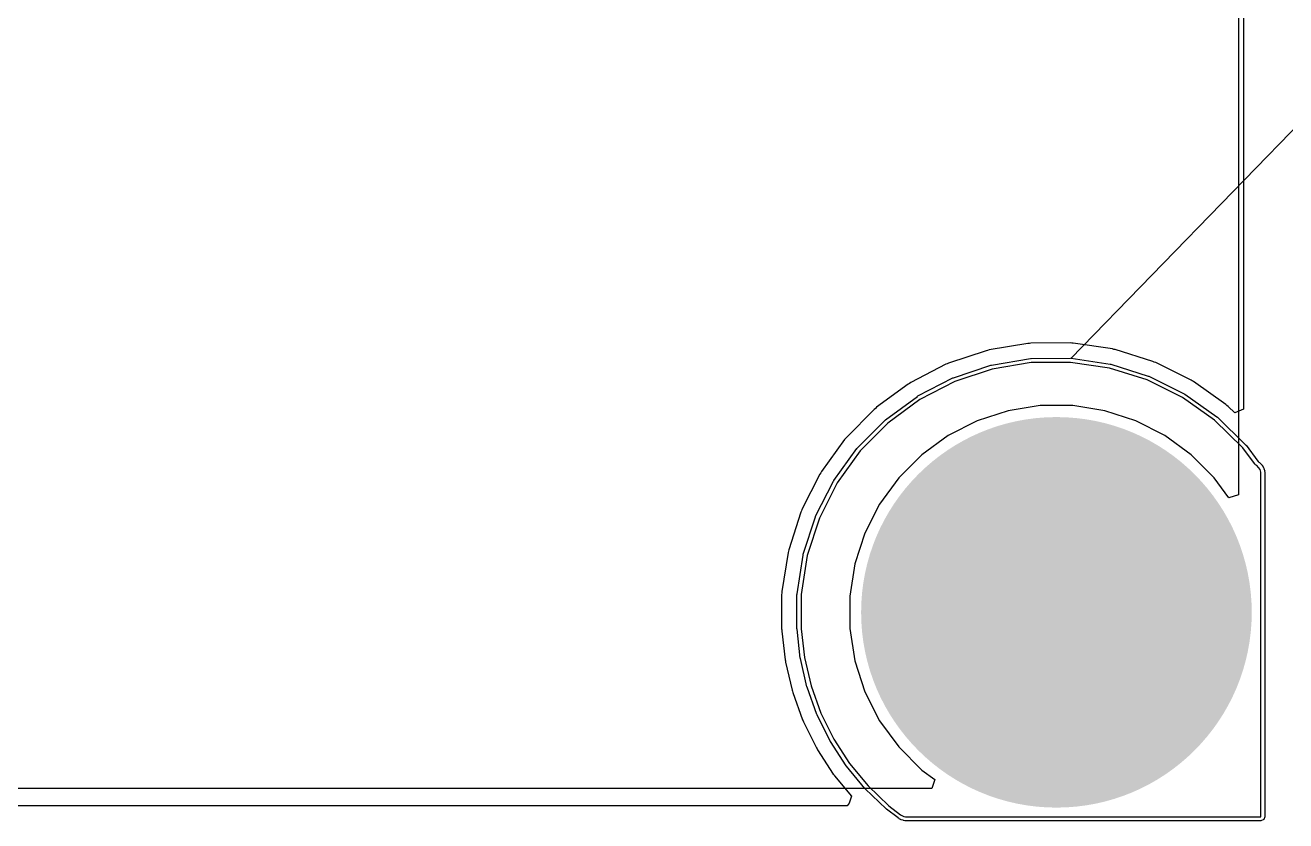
# Model space of a CAD drawing. Header units: millimetres. Extents: x 0 to 5423, y 0 to 5425.
# Drawn here: x 141.61 to 158.4, y 0 to 10.6 of the extents above; entities that cross this region are included whole.
import ezdxf

# ---------------------------------------------------------------- set-up
doc = ezdxf.new("R2010")
doc.units = ezdxf.units.MM
for name, color, linetype in [('BottomLayer', 5, 'Continuous'), ('BottomSolder', 6, 'Continuous'), ('MultiLayer', 9, 'Continuous'), ('PadHoleLayer', 156, 'Continuous'), ('TopLayer', 1, 'Continuous'), ('TopSolder', 216, 'Continuous'), ('ViaHoleLayer', 16, 'Continuous')]:
    doc.layers.add(name, color=color, linetype=linetype)

msp = doc.modelspace()

# ---------------------------------------------------------------- hatches: boundary and pattern name
at = {"layer": 'BottomLayer'}
h = msp.add_hatch(color=5, dxfattribs=at)
edge = h.paths.add_edge_path()
edge.add_arc((155.343, 2.78), 2.5, 0, 360)
h = msp.add_hatch(color=5, dxfattribs=at)
edge = h.paths.add_edge_path()
edge.add_arc((155.47, 4.731), 0.3, 0, 360)
h = msp.add_hatch(color=5, dxfattribs=at)
edge = h.paths.add_edge_path()
edge.add_arc((153.948, 4.324), 0.3, 0, 360)
h = msp.add_hatch(color=5, dxfattribs=at)
edge = h.paths.add_edge_path()
edge.add_arc((156.816, 4.069), 0.3, 0, 360)
h = msp.add_hatch(color=5, dxfattribs=at)
edge = h.paths.add_edge_path()
edge.add_arc((153.388, 3.014), 0.3, 0, 360)
h = msp.add_hatch(color=5, dxfattribs=at)
edge = h.paths.add_edge_path()
edge.add_arc((157.299, 2.648), 0.3, 0, 360)
h = msp.add_hatch(color=5, dxfattribs=at)
edge = h.paths.add_edge_path()
edge.add_arc((153.87, 1.482), 0.3, 0, 360)
h = msp.add_hatch(color=5, dxfattribs=at)
edge = h.paths.add_edge_path()
edge.add_arc((156.636, 1.303), 0.3, 0, 360)
h = msp.add_hatch(color=5, dxfattribs=at)
edge = h.paths.add_edge_path()
edge.add_arc((155.216, 0.82), 0.3, 0, 360)
at = {"layer": 'BottomSolder'}
h = msp.add_hatch(color=6, dxfattribs=at)
edge = h.paths.add_edge_path()
edge.add_arc((155.343, 2.78), 2.602, 0, 360)
h = msp.add_hatch(color=6, dxfattribs=at)
edge = h.paths.add_edge_path()
edge.add_arc((155.47, 4.731), 0.402, 0, 360)
h = msp.add_hatch(color=6, dxfattribs=at)
edge = h.paths.add_edge_path()
edge.add_arc((153.948, 4.324), 0.402, 0, 360)
h = msp.add_hatch(color=6, dxfattribs=at)
edge = h.paths.add_edge_path()
edge.add_arc((156.816, 4.069), 0.402, 0, 360)
h = msp.add_hatch(color=6, dxfattribs=at)
edge = h.paths.add_edge_path()
edge.add_arc((153.388, 3.014), 0.402, 0, 360)
h = msp.add_hatch(color=6, dxfattribs=at)
edge = h.paths.add_edge_path()
edge.add_arc((157.299, 2.648), 0.402, 0, 360)
h = msp.add_hatch(color=6, dxfattribs=at)
edge = h.paths.add_edge_path()
edge.add_arc((153.87, 1.482), 0.402, 0, 360)
h = msp.add_hatch(color=6, dxfattribs=at)
edge = h.paths.add_edge_path()
edge.add_arc((156.636, 1.303), 0.402, 0, 360)
h = msp.add_hatch(color=6, dxfattribs=at)
edge = h.paths.add_edge_path()
edge.add_arc((155.216, 0.82), 0.402, 0, 360)
at = {"layer": 'MultiLayer'}
h = msp.add_hatch(color=9, dxfattribs=at)
edge = h.paths.add_edge_path()
edge.add_arc((155.343, 2.78), 2.5, 0, 360)
at = {"layer": 'PadHoleLayer'}
h = msp.add_hatch(color=156, dxfattribs=at)
edge = h.paths.add_edge_path()
edge.add_arc((155.343, 2.78), 1.55, 0, 360)
at = {"layer": 'TopLayer'}
h = msp.add_hatch(color=1, dxfattribs=at)
edge = h.paths.add_edge_path()
edge.add_arc((155.343, 2.78), 2.5, 0, 360)
h = msp.add_hatch(color=1, dxfattribs=at)
edge = h.paths.add_edge_path()
edge.add_arc((155.47, 4.731), 0.3, 0, 360)
h = msp.add_hatch(color=1, dxfattribs=at)
edge = h.paths.add_edge_path()
edge.add_arc((153.948, 4.324), 0.3, 0, 360)
h = msp.add_hatch(color=1, dxfattribs=at)
edge = h.paths.add_edge_path()
edge.add_arc((156.816, 4.069), 0.3, 0, 360)
h = msp.add_hatch(color=1, dxfattribs=at)
edge = h.paths.add_edge_path()
edge.add_arc((153.388, 3.014), 0.3, 0, 360)
h = msp.add_hatch(color=1, dxfattribs=at)
edge = h.paths.add_edge_path()
edge.add_arc((157.299, 2.648), 0.3, 0, 360)
h = msp.add_hatch(color=1, dxfattribs=at)
edge = h.paths.add_edge_path()
edge.add_arc((153.87, 1.482), 0.3, 0, 360)
h = msp.add_hatch(color=1, dxfattribs=at)
edge = h.paths.add_edge_path()
edge.add_arc((156.636, 1.303), 0.3, 0, 360)
h = msp.add_hatch(color=1, dxfattribs=at)
edge = h.paths.add_edge_path()
edge.add_arc((155.216, 0.82), 0.3, 0, 360)
at = {"layer": 'TopSolder'}
h = msp.add_hatch(color=216, dxfattribs=at)
edge = h.paths.add_edge_path()
edge.add_arc((155.343, 2.78), 2.602, 0, 360)
h = msp.add_hatch(color=216, dxfattribs=at)
edge = h.paths.add_edge_path()
edge.add_arc((155.47, 4.731), 0.402, 0, 360)
h = msp.add_hatch(color=216, dxfattribs=at)
edge = h.paths.add_edge_path()
edge.add_arc((153.948, 4.324), 0.402, 0, 360)
h = msp.add_hatch(color=216, dxfattribs=at)
edge = h.paths.add_edge_path()
edge.add_arc((156.816, 4.069), 0.402, 0, 360)
h = msp.add_hatch(color=216, dxfattribs=at)
edge = h.paths.add_edge_path()
edge.add_arc((153.388, 3.014), 0.402, 0, 360)
h = msp.add_hatch(color=216, dxfattribs=at)
edge = h.paths.add_edge_path()
edge.add_arc((157.299, 2.648), 0.402, 0, 360)
h = msp.add_hatch(color=216, dxfattribs=at)
edge = h.paths.add_edge_path()
edge.add_arc((153.87, 1.482), 0.402, 0, 360)
h = msp.add_hatch(color=216, dxfattribs=at)
edge = h.paths.add_edge_path()
edge.add_arc((156.636, 1.303), 0.402, 0, 360)
h = msp.add_hatch(color=216, dxfattribs=at)
edge = h.paths.add_edge_path()
edge.add_arc((155.216, 0.82), 0.402, 0, 360)
at = {"layer": 'ViaHoleLayer'}
h = msp.add_hatch(color=16, dxfattribs=at)
edge = h.paths.add_edge_path()
edge.add_arc((155.47, 4.731), 0.15, 0, 360)
h = msp.add_hatch(color=16, dxfattribs=at)
edge = h.paths.add_edge_path()
edge.add_arc((153.948, 4.324), 0.15, 0, 360)
h = msp.add_hatch(color=16, dxfattribs=at)
edge = h.paths.add_edge_path()
edge.add_arc((156.816, 4.069), 0.15, 0, 360)
h = msp.add_hatch(color=16, dxfattribs=at)
edge = h.paths.add_edge_path()
edge.add_arc((153.388, 3.014), 0.15, 0, 360)
h = msp.add_hatch(color=16, dxfattribs=at)
edge = h.paths.add_edge_path()
edge.add_arc((157.299, 2.648), 0.15, 0, 360)
h = msp.add_hatch(color=16, dxfattribs=at)
edge = h.paths.add_edge_path()
edge.add_arc((153.87, 1.482), 0.15, 0, 360)
h = msp.add_hatch(color=16, dxfattribs=at)
edge = h.paths.add_edge_path()
edge.add_arc((156.636, 1.303), 0.15, 0, 360)
h = msp.add_hatch(color=16, dxfattribs=at)
edge = h.paths.add_edge_path()
edge.add_arc((155.216, 0.82), 0.15, 0, 360)

# ---------------------------------------------------------------- linework, layer by layer
at = {"layer": 'BottomLayer'}
for p, q in [((157.767, 12.327), (157.767, 4.345)), ((154.698, 5.466), (154.286, 5.332)), ((155.126, 5.534), (154.698, 5.466)), ((155.56, 5.534), (155.126, 5.534)), ((155.988, 5.466), (155.56, 5.534)), ((156.4, 5.332), (155.988, 5.466)), ((154.286, 5.332), (153.899, 5.135)), ((156.786, 5.135), (156.4, 5.332)), ((153.899, 5.135), (153.549, 4.88)), ((157.137, 4.88), (156.786, 5.135)), ((153.549, 4.88), (153.242, 4.574)), ((157.443, 4.574), (157.137, 4.88)), ((153.242, 4.574), (152.987, 4.223)), ((157.64, 4.304), (157.443, 4.574)), ((152.987, 4.223), (152.791, 3.837)), ((157.767, 4.345), (157.64, 4.304)), ((152.791, 3.837), (152.657, 3.425)), ((152.657, 3.425), (152.589, 2.996)), ((152.589, 2.996), (152.589, 2.563)), ((152.589, 2.563), (152.657, 2.135)), ((152.657, 2.135), (152.791, 1.722)), ((152.791, 1.722), (152.987, 1.336)), ((152.987, 1.336), (153.242, 0.986)), ((153.242, 0.986), (153.549, 0.679)), ((153.549, 0.679), (153.723, 0.553)), ((153.723, 0.553), (153.683, 0.432)), ((153.683, 0.432), (33.833, 0.432))]:
    msp.add_line(p, q, dxfattribs=at)
at = {"layer": 'TopLayer'}
for p, q in [((157.836, 155.245), (157.836, 5.489)), ((154.405, 6.266), (153.907, 6.101)), ((154.426, 6.269), (154.405, 6.266)), ((154.445, 6.276), (154.426, 6.269)), ((154.963, 6.362), (154.445, 6.276)), ((154.983, 6.362), (154.963, 6.362)), ((155.003, 6.366), (154.983, 6.362)), ((155.528, 6.37), (155.003, 6.366)), ((155.548, 6.366), (155.528, 6.37)), ((155.568, 6.367), (155.548, 6.366)), ((156.088, 6.29), (155.568, 6.367)), ((156.107, 6.283), (156.088, 6.29)), ((156.127, 6.281), (156.107, 6.283)), ((156.628, 6.124), (156.127, 6.281)), ((153.87, 6.085), (153.403, 5.844)), ((153.889, 6.091), (153.87, 6.085)), ((153.907, 6.101), (153.889, 6.091)), ((155.005, 6.107), (154.487, 6.021)), ((155.53, 6.111), (155.005, 6.107)), ((156.05, 6.034), (155.53, 6.111)), ((156.646, 6.114), (156.628, 6.124)), ((156.666, 6.109), (156.646, 6.114)), ((157.136, 5.875), (156.666, 6.109)), ((154.487, 6.021), (153.989, 5.855)), ((156.551, 5.877), (156.05, 6.034)), ((153.369, 5.822), (152.946, 5.512)), ((153.387, 5.831), (153.369, 5.822)), ((153.403, 5.844), (153.387, 5.831)), ((153.989, 5.855), (153.522, 5.614)), ((157.021, 5.643), (156.551, 5.877)), ((157.153, 5.863), (157.136, 5.875)), ((157.171, 5.855), (157.153, 5.863)), ((157.6, 5.551), (157.171, 5.855)), ((153.522, 5.614), (153.099, 5.303)), ((157.45, 5.34), (157.021, 5.643)), ((157.614, 5.536), (157.6, 5.551)), ((152.915, 5.485), (152.545, 5.112)), ((152.932, 5.497), (152.915, 5.485)), ((152.946, 5.512), (152.932, 5.497)), ((157.631, 5.525), (157.614, 5.536)), ((157.719, 5.44), (157.631, 5.525)), ((157.836, 5.489), (157.719, 5.44)), ((153.099, 5.303), (152.729, 4.93)), ((157.826, 4.973), (157.45, 5.34)), ((152.519, 5.081), (152.212, 4.655)), ((152.534, 5.095), (152.519, 5.081)), ((152.545, 5.112), (152.534, 5.095)), ((152.729, 4.93), (152.422, 4.504)), ((157.983, 4.763), (157.826, 4.973)), ((157.985, 4.761), (157.983, 4.763)), ((157.988, 4.756), (157.985, 4.761)), ((157.991, 4.751), (157.988, 4.756)), ((157.994, 4.746), (157.991, 4.751)), ((157.995, 4.744), (157.994, 4.746)), ((158.011, 4.736), (157.995, 4.744)), ((158.037, 4.712), (158.011, 4.736)), ((158.056, 4.682), (158.037, 4.712)), ((152.191, 4.621), (151.953, 4.152)), ((152.203, 4.637), (152.191, 4.621)), ((152.212, 4.655), (152.203, 4.637)), ((158.065, 4.648), (158.056, 4.682)), ((158.065, 4.63), (158.065, 4.648)), ((158.065, 1.323), (158.065, 4.63)), ((152.422, 4.504), (152.185, 4.035)), ((151.938, 4.115), (151.777, 3.615)), ((151.948, 4.133), (151.938, 4.115)), ((151.953, 4.152), (151.948, 4.133)), ((152.185, 4.035), (152.023, 3.536)), ((151.767, 3.576), (151.686, 3.057)), ((151.774, 3.595), (151.767, 3.576)), ((151.777, 3.615), (151.774, 3.595)), ((152.023, 3.536), (151.941, 3.017)), ((151.686, 3.037), (151.682, 3.017)), ((151.686, 3.057), (151.686, 3.037)), ((151.682, 3.017), (151.682, 2.754)), ((151.941, 3.017), (151.941, 2.754)), ((151.682, 2.754), (151.682, 2.561)), ((151.941, 2.754), (151.941, 2.561)), ((151.682, 2.561), (151.685, 2.546)), ((151.685, 2.546), (151.684, 2.531)), ((151.684, 2.531), (151.729, 2.147)), ((151.941, 2.561), (151.986, 2.177)), ((151.729, 2.147), (151.733, 2.133)), ((151.733, 2.133), (151.734, 2.118)), ((151.734, 2.118), (151.822, 1.741)), ((151.986, 2.177), (152.074, 1.8)), ((151.822, 1.741), (151.828, 1.728)), ((151.828, 1.728), (151.83, 1.713)), ((151.83, 1.713), (151.961, 1.349)), ((152.074, 1.8), (152.205, 1.437)), ((151.961, 1.349), (151.969, 1.336)), ((152.205, 1.437), (152.377, 1.09)), ((151.969, 1.336), (151.973, 1.322)), ((151.973, 1.322), (152.145, 0.975)), ((158.065, 0.057), (158.065, 1.323)), ((152.377, 1.09), (152.587, 0.766)), ((152.145, 0.975), (152.154, 0.963)), ((152.154, 0.963), (152.159, 0.949)), ((152.159, 0.949), (152.37, 0.625)), ((152.587, 0.766), (152.833, 0.468)), ((152.37, 0.625), (152.38, 0.614)), ((152.38, 0.614), (152.388, 0.601)), ((152.388, 0.601), (152.611, 0.33)), ((152.833, 0.468), (153.112, 0.2)), ((152.555, 0.203), (33.553, 0.203)), ((152.582, 0.238), (152.555, 0.203)), ((152.611, 0.33), (152.582, 0.238)), ((153.112, 0.2), (153.266, 0.083)), ((153.266, 0.083), (153.274, 0.077)), ((153.274, 0.077), (153.293, 0.067)), ((153.293, 0.067), (153.312, 0.061)), ((153.312, 0.061), (153.333, 0.057)), ((153.333, 0.057), (153.343, 0.057)), ((153.343, 0.057), (153.343, 0.057)), ((153.343, 0.057), (158.065, 0.057))]:
    msp.add_line(p, q, dxfattribs=at)
at = {"layer": 'TopSolder'}
for p, q in [((155.534, 6.164), (5422.757, 5425.234)), ((153.971, 5.907), (154.47, 6.073)), ((154.47, 6.073), (154.474, 6.072)), ((154.474, 6.072), (154.478, 6.075)), ((154.478, 6.075), (154.996, 6.161)), ((154.996, 6.161), (155.001, 6.16)), ((155.001, 6.16), (155.005, 6.162)), ((155.005, 6.162), (155.53, 6.166)), ((155.53, 6.166), (155.534, 6.164)), ((155.534, 6.164), (155.538, 6.166)), ((155.538, 6.166), (156.058, 6.088)), ((156.058, 6.088), (156.062, 6.086)), ((156.062, 6.086), (156.066, 6.086)), ((156.066, 6.086), (156.567, 5.929)), ((153.497, 5.663), (153.963, 5.904)), ((153.963, 5.904), (153.968, 5.904)), ((153.968, 5.904), (153.971, 5.907)), ((156.567, 5.929), (156.571, 5.926)), ((156.571, 5.926), (156.575, 5.926)), ((156.575, 5.926), (157.046, 5.693)), ((153.066, 5.347), (153.49, 5.658)), ((153.49, 5.658), (153.494, 5.659)), ((153.494, 5.659), (153.497, 5.663)), ((157.046, 5.693), (157.049, 5.689)), ((157.049, 5.689), (157.053, 5.688)), ((157.053, 5.688), (157.482, 5.385)), ((157.482, 5.385), (157.484, 5.381)), ((157.484, 5.381), (157.488, 5.379)), ((157.488, 5.379), (157.864, 5.012)), ((152.69, 4.969), (153.06, 5.342)), ((153.06, 5.342), (153.064, 5.343)), ((153.064, 5.343), (153.066, 5.347)), ((152.377, 4.536), (152.684, 4.962)), ((152.684, 4.962), (152.688, 4.964)), ((152.688, 4.964), (152.69, 4.969)), ((157.864, 5.012), (157.866, 5.008)), ((157.866, 5.008), (157.87, 5.006)), ((157.87, 5.006), (158.027, 4.796)), ((158.027, 4.796), (158.027, 4.796)), ((158.027, 4.796), (158.029, 4.794)), ((158.029, 4.794), (158.029, 4.792)), ((158.029, 4.792), (158.03, 4.792)), ((158.03, 4.792), (158.033, 4.787)), ((158.033, 4.787), (158.034, 4.786)), ((158.034, 4.786), (158.036, 4.785)), ((158.036, 4.785), (158.041, 4.779)), ((158.041, 4.779), (158.048, 4.776)), ((158.048, 4.776), (158.074, 4.752)), ((158.074, 4.752), (158.077, 4.745)), ((158.077, 4.745), (158.084, 4.741)), ((158.084, 4.741), (158.102, 4.711)), ((158.102, 4.711), (158.104, 4.703)), ((158.104, 4.703), (158.108, 4.697)), ((152.376, 4.532), (152.377, 4.536)), ((158.108, 4.697), (158.118, 4.663)), ((158.118, 4.663), (158.117, 4.655)), ((158.117, 4.655), (158.12, 4.648)), ((158.12, 4.648), (158.12, 4.63)), ((158.12, 4.63), (158.12, 4.63)), ((158.12, 4.63), (158.12, 1.323)), ((152.135, 4.06), (152.373, 4.529)), ((152.373, 4.529), (152.376, 4.532)), ((151.971, 3.553), (152.132, 4.052)), ((152.132, 4.052), (152.135, 4.056)), ((152.135, 4.056), (152.135, 4.06)), ((151.887, 3.025), (151.969, 3.544)), ((151.969, 3.544), (151.971, 3.548)), ((151.971, 3.548), (151.971, 3.553)), ((151.888, 3.021), (151.887, 3.025)), ((151.886, 3.017), (151.888, 3.021)), ((151.886, 2.754), (151.886, 3.017)), ((151.886, 2.561), (151.886, 2.754)), ((151.888, 2.558), (151.886, 2.561)), ((151.887, 2.555), (151.888, 2.558)), ((151.931, 2.171), (151.887, 2.555)), ((151.933, 2.168), (151.931, 2.171)), ((151.932, 2.164), (151.933, 2.168)), ((152.02, 1.788), (151.932, 2.164)), ((152.022, 1.785), (152.02, 1.788)), ((152.022, 1.782), (152.022, 1.785)), ((152.153, 1.418), (152.022, 1.782)), ((152.155, 1.416), (152.153, 1.418)), ((152.156, 1.412), (152.155, 1.416)), ((152.327, 1.066), (152.156, 1.412)), ((158.12, 1.323), (158.12, 0.057)), ((152.33, 1.064), (152.327, 1.066)), ((152.331, 1.06), (152.33, 1.064)), ((152.541, 0.736), (152.331, 1.06)), ((152.544, 0.734), (152.541, 0.736)), ((152.545, 0.731), (152.544, 0.734)), ((152.791, 0.433), (152.545, 0.731)), ((152.794, 0.431), (152.791, 0.433)), ((152.795, 0.428), (152.794, 0.431)), ((153.074, 0.161), (152.795, 0.428)), ((153.077, 0.159), (153.074, 0.161)), ((153.079, 0.156), (153.077, 0.159)), ((153.233, 0.04), (153.079, 0.156)), ((153.241, 0.033), (153.233, 0.04)), ((153.233, 0.04), (153.233, 0.04)), ((153.246, 0.032), (153.241, 0.033)), ((153.249, 0.028), (153.246, 0.032)), ((153.267, 0.019), (153.249, 0.028)), ((153.272, 0.018), (153.267, 0.019)), ((153.275, 0.015), (153.272, 0.018)), ((153.295, 0.009), (153.275, 0.015)), ((153.3, 0.009), (153.295, 0.009)), ((153.304, 0.006), (153.3, 0.009)), ((153.324, 0.003), (153.304, 0.006)), ((153.329, 0.004), (153.324, 0.003)), ((153.333, 0.002), (153.329, 0.004)), ((153.343, 0.002), (153.333, 0.002)), ((158.065, 0.002), (153.343, 0.002)), ((153.343, 0.002), (153.343, 0.002)), ((158.104, 0.018), (158.065, 0.002)), ((158.12, 0.057), (158.104, 0.018))]:
    msp.add_line(p, q, dxfattribs=at)

doc.saveas('drawing.dxf')
